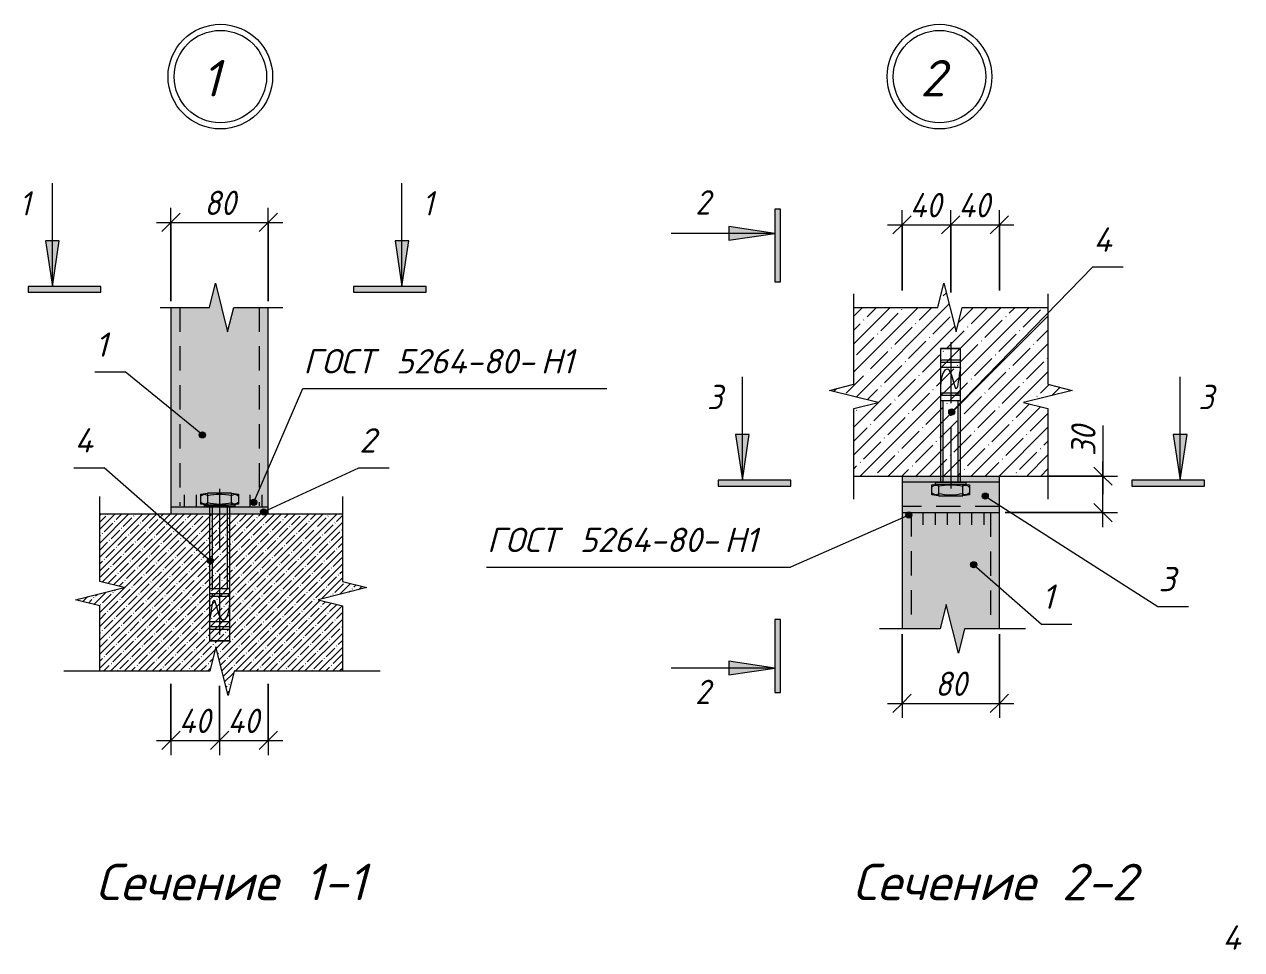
# Model space of a CAD drawing. Header units: millimetres. Extents: x -508 to 38670, y -99 to 8560.
# Drawn here: x 13163 to 14164, y 2425 to 3186 of the extents above; entities that cross this region are included whole.
import ezdxf

# ---------------------------------------------------------------- set-up
doc = ezdxf.new("R2010")
doc.units = ezdxf.units.MM
doc.linetypes.add('200_ШТРИХ_ш1п0_6_', pattern=[32, 20, -12])
doc.linetypes.add('50_200_ШТРИХ_1Т_ш5_п1_п1_', pattern=[70, 50, -10, 0, -10])
for name, color, linetype, lineweight in [('A-ANNO-DIMS', 7, 'Continuous', 9), ('A-ANNO-DIMS-10', 7, 'Continuous', 9), ('A-ANNO-NOTE', 7, 'Continuous', 9), ('A-DETL', 7, 'Continuous', 9), ('A-DETL-1', 7, 'Continuous', 5), ('A-DETL-2', 7, '200_ШТРИХ_ш1п0_6_', 5), ('A-DETL-3', 7, 'Continuous', 20), ('A-DETL-4', 7, '50_200_ШТРИХ_1Т_ш5_п1_п1_', 5), ('A-DETL-GENF', 7, 'Continuous', 9), ('A-DETL-GENF-1', 7, 'Continuous', 5), ('G-ANNO-TEXT', 7, 'Continuous', 9)]:
    doc.layers.add(name, color=color, linetype=linetype, lineweight=lineweight)
doc.layers.add('A-DETL-GENF-2', color=7, linetype='Continuous', lineweight=9, true_color=0xffffff)
doc.styles.add('ISOCPEUR_B_I', font='', dxfattribs={"height": 30})
doc.styles.add('ISOCPEUR_I_2', font='isocpeui.ttf', dxfattribs={"width": 0.9, "height": 20})
doc.styles.add('ISOCPEUR_I_4', font='isocpeui.ttf', dxfattribs={"height": 20})
doc.styles.get('ISOCPEUR_B_I').set_extended_font_data('ISOCPEUR', italic=True, bold=True)
doc.dimstyles.new('ISO-2_0_0_9К_СРЕДНИЙ_1', dxfattribs={"dimscale": 304.8, "dimtxt": 19.919624, "dimasz": 0.049213, "dimexe": 0.03937, "dimexo": 0, "dimgap": 0, "dimtad": 1, "dimdec": 0, "dimzin": 0, "dimdsep": 46, "dimtxsty": 'ISOCPEUR_I_2', "dimblk1": 'OBLIQUE', "dimblk2": 'OBLIQUE', "dimsah": 1, "dimcen": 0.09, "dimdle": 0.03937, "dimazin": 0, "dimtfac": 1, "dimtdec": 4, "dimtix": 1, "dimtmove": 0, "dimatfit": 3, "dimfxl": 1, "dimtvp": 1, "dimtolj": 1, "dimtzin": 0, "dimarcsym": 2})
doc.dimstyles.new('ISO-2_0_0_9К_СРЕДНИЙ_2', dxfattribs={"dimscale": 304.8, "dimtxt": 19.919624, "dimasz": 0.049213, "dimexe": 0.03937, "dimexo": 0, "dimgap": 0, "dimtad": 1, "dimdec": 0, "dimzin": 0, "dimdsep": 46, "dimtxsty": 'ISOCPEUR_I_2', "dimblk1": 'OBLIQUE', "dimblk2": 'OBLIQUE', "dimsah": 1, "dimcen": 0.09, "dimdle": 0.03937, "dimazin": 0, "dimtfac": 1, "dimtdec": 4, "dimtix": 1, "dimtmove": 1, "dimatfit": 3, "dimfxl": 1, "dimtvp": 1, "dimtolj": 1, "dimtzin": 0, "dimarcsym": 2})

# ---------------------------------------------------------------- blocks, each defined once
blk = doc.blocks.new('DET_Линия разрыва - Линия разрыва-17294160-АР1_Фахверк_Швеллер 80_Узлы_верх и низ развернуты_2 эт_')
at = {"layer": 'A-DETL-GENF'}
for p, q in [((-5, 20), (-10, 0)), ((5, -20), (-5, 20)), ((-10, 0), (-63.7, 0)), ((10, 0), (5, -20)), ((80, 0), (10, 0))]:
    blk.add_line(p, q, dxfattribs=at)
blk = doc.blocks.new('DET_Линия разрыва - Линия разрыва-V16-АР1_Фахверк_Швеллер 80_Узлы_верх и низ развернуты_2 эт_')
at = {"layer": 'A-DETL-GENF'}
for p, q in [((-5, 20), (-10, 0)), ((5, -20), (-5, 20)), ((-10, 0), (-80, 0)), ((10, 0), (5, -20)), ((63.7, 0), (10, 0))]:
    blk.add_line(p, q, dxfattribs=at)
blk = doc.blocks.new('DET_Линия разрыва - Линия разрыва-17294161-АР1_Фахверк_Швеллер 80_Узлы_верх и низ развернуты_2 эт_')
at = {"layer": 'A-DETL-GENF'}
for p, q in [((-5, 20), (-10, 0)), ((5, -20), (-5, 20)), ((-10, 0), (-130, 0)), ((10, 0), (5, -20)), ((130, 0), (10, 0))]:
    blk.add_line(p, q, dxfattribs=at)
blk = doc.blocks.new('DET_Линия разрыва - Линия разрыва-17294162-АР1_Фахверк_Швеллер 80_Узлы_верх и низ развернуты_2 эт_')
at = {"layer": 'A-DETL-GENF'}
for p, q in [((-5, 20), (-10, 0)), ((5, -20), (-5, 20)), ((-10, 0), (-60, 0)), ((10, 0), (5, -20)), ((60, 0), (10, 0))]:
    blk.add_line(p, q, dxfattribs=at)
blk = doc.blocks.new('DET_Линия разрыва - Линия разрыва-30593285-АР1_Фахверк_Швеллер 80_Узлы_верх и низ развернуты_2 эт_')
at = {"layer": 'A-DETL-GENF'}
for p, q in [((-5, 20), (-10, 0)), ((5, -20), (-5, 20)), ((-10, 0), (-80.5, 0)), ((10, 0), (5, -20)), ((79.2, 0), (10, 0))]:
    blk.add_line(p, q, dxfattribs=at)
blk = doc.blocks.new('DET_Линия разрыва - Линия разрыва-17294159-АР1_Фахверк_Швеллер 80_Узлы_верх и низ развернуты_2 эт_')
at = {"layer": 'A-DETL-GENF'}
for p, q in [((-5, 20), (-10, 0)), ((5, -20), (-5, 20)), ((-10, 0), (-50.5, 0)), ((10, 0), (5, -20)), ((50.5, 0), (10, 0))]:
    blk.add_line(p, q, dxfattribs=at)
blk = doc.blocks.new('DET_Линия разрыва - Линия разрыва-25057235-АР1_Фахверк_Швеллер 80_Узлы_верх и низ развернуты_2 эт_')
at = {"layer": 'A-DETL-GENF'}
for p, q in [((-5, 20), (-10, 0)), ((5, -20), (-5, 20)), ((-10, 0), (-84.3, 0)), ((10, 0), (5, -20)), ((84.3, 0), (10, 0))]:
    blk.add_line(p, q, dxfattribs=at)
blk = doc.blocks.new('DET_Линия разрыва - Линия разрыва-25057236-АР1_Фахверк_Швеллер 80_Узлы_верх и низ развернуты_2 эт_')
at = {"layer": 'A-DETL-GENF'}
for p, q in [((-5, -20), (5, 20)), ((5, 20), (10, 0)), ((-84.3, 0), (-10, 0)), ((-10, 0), (-5, -20)), ((10, 0), (84.3, 0))]:
    blk.add_line(p, q, dxfattribs=at)
blk = doc.blocks.new('DIMBLOCK154-АР1_Фахверк_Швеллер 80_Узлы_верх и низ развернуты_2 эт_')
at = {"layer": 'A-ANNO-DIMS-10'}
for p, q in [((13283.6, 2643.5), (13283.6, 2585.1)), ((13283.6, 2597.1), (13283.6, 2643.5)), ((13323.6, 2642.1), (13323.6, 2585.1)), ((13323.6, 2597.1), (13323.6, 2642.1)), ((13271.6, 2597.1), (13323.6, 2597.1))]:
    blk.add_line(p, q, dxfattribs=at)
at = {"layer": 'A-ANNO-DIMS-10', "lineweight": 20}
for p, q in [((13283.6, 2597.1), (13291.1, 2604.6)), ((13323.6, 2597.1), (13331.1, 2604.6)), ((13283.6, 2597.1), (13276.1, 2589.6)), ((13323.6, 2597.1), (13316.1, 2589.6))]:
    blk.add_line(p, q, dxfattribs=at)
at = {"layer": 'A-ANNO-DIMS-10', "color": 0, "insert": (13290.2, 2623.2), "char_height": 20, "width": 32.178, "attachment_point": 1, "line_spacing_factor": 1.149209, "style": 'ISOCPEUR_I_2'}
blk.add_mtext('40', dxfattribs=at)
blk = doc.blocks.new('_Oblique')
at = {"color": 0, "linetype": 'ByBlock', "lineweight": -2}
blk.add_line((-0.5, -0.5), (0.5, 0.5), dxfattribs=at)
blk = doc.blocks.new('DIMBLOCK155-АР1_Фахверк_Швеллер 80_Узлы_верх и низ развернуты_2 эт_')
at = {"layer": 'A-ANNO-DIMS-10'}
for p, q in [((13323.6, 2642.1), (13323.6, 2585.1)), ((13323.6, 2597.1), (13323.6, 2642.1)), ((13363.6, 2643.5), (13363.6, 2585.1)), ((13363.6, 2597.1), (13363.6, 2643.5)), ((13323.6, 2597.1), (13375.6, 2597.1))]:
    blk.add_line(p, q, dxfattribs=at)
at = {"layer": 'A-ANNO-DIMS-10', "lineweight": 20}
for p, q in [((13323.6, 2597.1), (13331.1, 2604.6)), ((13363.6, 2597.1), (13371.1, 2604.6)), ((13323.6, 2597.1), (13316.1, 2589.6)), ((13363.6, 2597.1), (13356.1, 2589.6))]:
    blk.add_line(p, q, dxfattribs=at)
at = {"layer": 'A-ANNO-DIMS-10', "color": 0, "insert": (13330.2, 2623.2), "char_height": 20, "width": 32.178, "attachment_point": 1, "line_spacing_factor": 1.149209, "style": 'ISOCPEUR_I_2'}
blk.add_mtext('40', dxfattribs=at)
blk = doc.blocks.new('DIMBLOCK156-АР1_Фахверк_Швеллер 80_Узлы_верх и низ развернуты_2 эт_')
at = {"layer": 'A-ANNO-DIMS-10'}
for p, q in [((13884.6, 2684.5), (13884.6, 2615.6)), ((13884.6, 2627.6), (13884.6, 2684.5)), ((13964.6, 2684.5), (13964.6, 2615.6)), ((13964.6, 2627.6), (13964.6, 2684.5)), ((13872.6, 2627.6), (13976.6, 2627.6))]:
    blk.add_line(p, q, dxfattribs=at)
at = {"layer": 'A-ANNO-DIMS-10', "lineweight": 20}
for p, q in [((13884.6, 2627.6), (13892.1, 2635.1)), ((13964.6, 2627.6), (13972.1, 2635.1)), ((13884.6, 2627.6), (13877.1, 2620.1)), ((13964.6, 2627.6), (13957.1, 2620.1))]:
    blk.add_line(p, q, dxfattribs=at)
at = {"layer": 'A-ANNO-DIMS-10', "color": 0, "insert": (13911.9, 2653.7), "char_height": 20, "width": 30.339, "attachment_point": 1, "line_spacing_factor": 1.149209, "style": 'ISOCPEUR_I_2'}
blk.add_mtext('80', dxfattribs=at)
blk = doc.blocks.new('DIMBLOCK157-АР1_Фахверк_Швеллер 80_Узлы_верх и низ развернуты_2 эт_')
at = {"layer": 'A-ANNO-DIMS-10'}
for p, q in [((14049.8, 2856), (14049.8, 2830.8)), ((14049.8, 2830.8), (14049.8, 2799.3)), ((14049.8, 2772.3), (14049.8, 2826.3)), ((14003.8, 2814.3), (14061.8, 2814.3)), ((14049.8, 2814.3), (14003.8, 2814.3)), ((13969.5, 2784.3), (14061.8, 2784.3)), ((14049.8, 2784.3), (13969.5, 2784.3))]:
    blk.add_line(p, q, dxfattribs=at)
at = {"layer": 'A-ANNO-DIMS-10', "lineweight": 20}
for p, q in [((14049.8, 2814.3), (14042.3, 2821.8)), ((14049.8, 2814.3), (14057.3, 2806.8)), ((14049.8, 2784.3), (14042.3, 2791.8)), ((14049.8, 2784.3), (14057.3, 2776.8))]:
    blk.add_line(p, q, dxfattribs=at)
at = {"layer": 'A-ANNO-DIMS-10', "color": 0, "insert": (14023.7, 2830.8), "char_height": 20, "width": 30.339, "attachment_point": 1, "rotation": 90, "line_spacing_factor": 1.149209, "style": 'ISOCPEUR_I_2'}
blk.add_mtext('30', dxfattribs=at)
blk = doc.blocks.new('DIMBLOCK166-АР1_Фахверк_Швеллер 80_Узлы_верх и низ развернуты_2 эт_')
at = {"layer": 'A-ANNO-DIMS-10'}
for p, q in [((13283.6, 2958.2), (13283.6, 3034.8)), ((13363.6, 2958.2), (13363.6, 3034.8)), ((13271.6, 3022.8), (13375.6, 3022.8)), ((13283.6, 3022.8), (13283.6, 2958.2)), ((13363.6, 3022.8), (13363.6, 2958.2))]:
    blk.add_line(p, q, dxfattribs=at)
at = {"layer": 'A-ANNO-DIMS-10', "lineweight": 20}
for p, q in [((13283.6, 3022.8), (13276.1, 3015.3)), ((13283.6, 3022.8), (13291.1, 3030.3)), ((13363.6, 3022.8), (13356.1, 3015.3)), ((13363.6, 3022.8), (13371.1, 3030.3))]:
    blk.add_line(p, q, dxfattribs=at)
at = {"layer": 'A-ANNO-DIMS-10', "color": 0, "insert": (13311, 3048.9), "char_height": 20, "width": 30.339, "attachment_point": 1, "line_spacing_factor": 1.149209, "style": 'ISOCPEUR_I_2'}
blk.add_mtext('80', dxfattribs=at)
blk = doc.blocks.new('DIMBLOCK167-АР1_Фахверк_Швеллер 80_Узлы_верх и низ развернуты_2 эт_')
at = {"layer": 'A-ANNO-DIMS-10'}
for p, q in [((13884.6, 2966.9), (13884.6, 3032.8)), ((13924.6, 2965.3), (13924.6, 3032.8)), ((13872.6, 3020.8), (13924.6, 3020.8)), ((13884.6, 3020.8), (13884.6, 2966.9)), ((13924.6, 3020.8), (13924.6, 2965.3))]:
    blk.add_line(p, q, dxfattribs=at)
at = {"layer": 'A-ANNO-DIMS-10', "lineweight": 20}
for p, q in [((13884.6, 3020.8), (13892.1, 3028.3)), ((13924.6, 3020.8), (13932.1, 3028.3)), ((13884.6, 3020.8), (13877.1, 3013.3)), ((13924.6, 3020.8), (13917.1, 3013.3))]:
    blk.add_line(p, q, dxfattribs=at)
at = {"layer": 'A-ANNO-DIMS-10', "color": 0, "insert": (13891.1, 3047), "char_height": 20, "width": 32.178, "attachment_point": 1, "line_spacing_factor": 1.149209, "style": 'ISOCPEUR_I_2'}
blk.add_mtext('40', dxfattribs=at)
blk = doc.blocks.new('DIMBLOCK168-АР1_Фахверк_Швеллер 80_Узлы_верх и низ развернуты_2 эт_')
at = {"layer": 'A-ANNO-DIMS-10'}
for p, q in [((13924.6, 2965.3), (13924.6, 3032.8)), ((13964.6, 2966.9), (13964.6, 3032.8)), ((13924.6, 3020.8), (13976.6, 3020.8)), ((13924.6, 3020.8), (13924.6, 2965.3)), ((13964.6, 3020.8), (13964.6, 2966.9))]:
    blk.add_line(p, q, dxfattribs=at)
at = {"layer": 'A-ANNO-DIMS-10', "lineweight": 20}
for p, q in [((13924.6, 3020.8), (13932.1, 3028.3)), ((13964.6, 3020.8), (13972.1, 3028.3)), ((13924.6, 3020.8), (13917.1, 3013.3)), ((13964.6, 3020.8), (13957.1, 3013.3))]:
    blk.add_line(p, q, dxfattribs=at)
at = {"layer": 'A-ANNO-DIMS-10', "color": 0, "insert": (13931.1, 3047), "char_height": 20, "width": 32.178, "attachment_point": 1, "line_spacing_factor": 1.149209, "style": 'ISOCPEUR_I_2'}
blk.add_mtext('40', dxfattribs=at)
blk = doc.blocks.new('_AT__Текстовая выноска 2_0 - _AT__Текстовая выноска 2_0-25640969-АР1_Фахверк_Швеллер 80_Узлы_верх и низ развернуты_2 эт_')
at = {"layer": 'A-ANNO-NOTE'}
blk.add_line((0, 0), (25, 0), dxfattribs=at)
blk = doc.blocks.new('_AT__Текстовая выноска 2_0 - _AT__Текстовая выноска 2_0-25640942-АР1_Фахверк_Швеллер 80_Узлы_верх и низ развернуты_2 эт_')
at = {"layer": 'A-ANNO-NOTE'}
blk.add_line((0, 0), (2.5, 0), dxfattribs=at)

msp = doc.modelspace()

# ---------------------------------------------------------------- hatches: boundary and pattern name
at = {"layer": 'A-ANNO-NOTE'}
h = msp.add_hatch(color=256, dxfattribs=at)
edge = h.paths.add_edge_path(flags=0)
edge.add_arc((13925.5, 2867.1), 2.5, 0, 360)
h = msp.add_hatch(color=256, dxfattribs=at)
edge = h.paths.add_edge_path(flags=0)
edge.add_arc((13309.4, 2848.2), 2.5, 0, 360)
h = msp.add_hatch(color=256, dxfattribs=at)
edge = h.paths.add_edge_path(flags=0)
edge.add_arc((13351.6, 2792.8), 2.5, 0, 360)
h = msp.add_hatch(color=256, dxfattribs=at)
edge = h.paths.add_edge_path(flags=0)
edge.add_arc((13953, 2797.9), 2.5, 0, 360)
h = msp.add_hatch(color=256, dxfattribs=at)
edge = h.paths.add_edge_path(flags=0)
edge.add_arc((13359.8, 2784.9), 2.5, 0, 360)
h = msp.add_hatch(color=256, dxfattribs=at)
edge = h.paths.add_edge_path(flags=0)
edge.add_arc((13890.2, 2782.3), 2.5, 0, 360)
h = msp.add_hatch(color=256, dxfattribs=at)
edge = h.paths.add_edge_path(flags=0)
edge.add_arc((13315.9, 2744.7), 2.5, 0, 360)
h = msp.add_hatch(color=256, dxfattribs=at)
edge = h.paths.add_edge_path(flags=0)
edge.add_arc((13943.5, 2741.5), 2.5, 0, 360)
at = {"layer": 'A-DETL-GENF'}
for points in [[(13784.6, 2974), (13784.6, 3033.8), (13779.9, 3033.8), (13779.9, 2974)], [(13742.2, 3008.2), (13779.9, 3013.8), (13742.2, 3019.5)], [(13186.1, 2970.1), (13191.7, 3007.8), (13180.4, 3007.8)], [(13473.5, 2970.1), (13479.1, 3007.8), (13467.8, 3007.8)], [(13191.7, 2965.4), (13226, 2965.4), (13226, 2970.1), (13166.1, 2970.1), (13166.1, 2965.4), (13186.8, 2965.4)], [(13473.5, 2965.4), (13493.5, 2965.4), (13493.5, 2970.1), (13433.6, 2970.1), (13433.6, 2965.4), (13467.8, 2965.4)], [(13753.4, 2810.9), (13759, 2848.6), (13747.7, 2848.6), (13752.9, 2814.3)], [(14113.2, 2810.9), (14118.9, 2848.6), (14107.6, 2848.6), (14112.7, 2814.3)], [(13754.1, 2806.2), (13793.2, 2806.2), (13793.2, 2810.9), (13733.4, 2810.9), (13733.4, 2806.2), (13753.4, 2806.2)], [(14107.6, 2806.2), (14133.2, 2806.2), (14133.2, 2810.9), (14073.4, 2810.9), (14073.4, 2806.2)], [(13784.6, 2636.6), (13784.6, 2696.4), (13779.9, 2696.4), (13779.9, 2636.6)], [(13742.2, 2650.9), (13779.9, 2656.6), (13742.2, 2662.2), (13742.2, 2656.6)]]:
    msp.add_hatch(color=256, dxfattribs=at).paths.add_polyline_path(points, flags=0)
at = {"layer": 'A-DETL-GENF-1'}
h = msp.add_hatch(dxfattribs=at)
h.set_pattern_fill('FP_10', color=256, style=0, pattern_type=2)
h.set_pattern_definition([(45, (10602.626, 0), (-11.404925, 11.404925), []), (45, (10614.031, 0), (-11.404925, 11.404925), [20.161, -4.032, 0.335, -3.697])])
h.paths.add_polyline_path([(13844.9, 2814.3), (14004.6, 2814.3), (14004.6, 2869.8), (13984.6, 2874.8), (14024.6, 2884.8), (14004.6, 2889.8), (14004.6, 2953), (13934.1, 2953), (13929.1, 2933), (13919.1, 2973), (13914.1, 2953), (13844.9, 2953), (13844.9, 2889.8), (13824.9, 2884.8), (13864.9, 2874.8), (13844.9, 2869.8)], flags=0)
h = msp.add_hatch(dxfattribs=at)
h.set_pattern_fill('FP_13', color=256, style=0, pattern_type=2)
h.set_pattern_definition([(45, (10602.626, 0), (-5.702816, 5.702816), []), (45, (10608.328, 0), (-5.702816, 5.702816), [10.081, -2.016, 0.335, -1.681])])
h.paths.add_polyline_path([(13330.5, 2634), (13335.5, 2654), (13424.5, 2654), (13424.5, 2707.7), (13404.5, 2712.7), (13444.5, 2722.7), (13424.5, 2727.7), (13424.5, 2783), (13225, 2783), (13225, 2727.7), (13245, 2722.7), (13205, 2712.7), (13225, 2707.7), (13225, 2654), (13315.5, 2654), (13320.5, 2674), (13325.5, 2654)], flags=0)
at = {"layer": 'A-DETL-GENF-2'}
for points in [[(13363.6, 2789), (13363.6, 2953), (13335.2, 2953), (13330.2, 2933), (13320.2, 2973), (13315.2, 2953), (13283.6, 2953), (13283.6, 2789), (13335.2, 2789)], [(13964.6, 2784.3), (13964.6, 2814.3), (13884.6, 2814.3), (13884.6, 2784.3)], [(13363.6, 2783), (13363.6, 2789), (13283.6, 2789), (13283.6, 2783)], [(13931, 2668.8), (13936, 2688.8), (13964.6, 2688.8), (13964.6, 2784.3), (13884.6, 2784.3), (13884.6, 2688.8), (13916, 2688.8), (13921, 2708.8), (13926, 2688.8)]]:
    msp.add_hatch(color=256, dxfattribs=at).paths.add_polyline_path(points, flags=0)

# ---------------------------------------------------------------- linework, layer by layer
at = {"layer": 'A-ANNO-NOTE'}
for p, q in [((13925.5, 2867.1), (14041.4, 2986.2)), ((13309.4, 2848.2), (13246, 2899.9)), ((13351.6, 2792.8), (13392, 2886.2)), ((13315.9, 2744.7), (13228.8, 2821.2)), ((13359.8, 2784.9), (13438, 2821.2)), ((13953, 2797.9), (14095, 2707.2)), ((13890.2, 2782.3), (13793, 2739.4)), ((13943.5, 2741.5), (13999.2, 2692.7))]:
    msp.add_line(p, q, dxfattribs=at)
for centre in [(13925.5, 2867.1), (13309.4, 2848.2), (13351.6, 2792.8), (13953, 2797.9), (13359.8, 2784.9), (13890.2, 2782.3), (13315.9, 2744.7), (13943.5, 2741.5)]:
    msp.add_circle(centre, 2.5, dxfattribs=at)
at = {"layer": 'A-DETL'}
for p, q in [((13283.6, 2953), (13283.6, 2789)), ((13363.6, 2789), (13363.6, 2953)), ((13884.6, 2814.3), (13884.6, 2784.3)), ((13964.6, 2784.3), (13964.6, 2814.3)), ((13964.6, 2809.3), (13884.6, 2809.3)), ((13283.6, 2789), (13283.6, 2783)), ((13283.6, 2789), (13363.6, 2789)), ((13363.6, 2783), (13363.6, 2789)), ((13884.6, 2784.3), (13884.6, 2688.8)), ((13884.6, 2784.3), (13964.6, 2784.3)), ((13964.6, 2688.8), (13964.6, 2784.3))]:
    msp.add_line(p, q, dxfattribs=at)
for centre, radius in [((13324.2, 3142.6), 43), ((13915.4, 3142.6), 43), ((13324.2, 3142.6), 38), ((13915.4, 3142.6), 38)]:
    msp.add_circle(centre, radius, dxfattribs=at)
at = {"layer": 'A-DETL-1'}
for p, q in [((13186.1, 2970.1), (13186.1, 3055.1)), ((13473.5, 2970.1), (13473.5, 3055.1)), ((13779.9, 3033.8), (13779.9, 3013.8)), ((13784.6, 3033.8), (13779.9, 3033.8)), ((13784.6, 2974), (13784.6, 3033.8)), ((13779.9, 3013.8), (13694.9, 3013.8)), ((13742.2, 3019.5), (13742.2, 3008.2)), ((13779.9, 3013.8), (13742.2, 3019.5)), ((13742.2, 3008.2), (13779.9, 3013.8)), ((13779.9, 3013.8), (13779.9, 2974)), ((13180.4, 3007.8), (13186.1, 2970.1)), ((13191.7, 3007.8), (13180.4, 3007.8)), ((13186.1, 2970.1), (13191.7, 3007.8)), ((13479.1, 3007.8), (13467.8, 3007.8)), ((13467.8, 3007.8), (13473.5, 2970.1)), ((13473.5, 2970.1), (13479.1, 3007.8)), ((13779.9, 2974), (13784.6, 2974)), ((13166.1, 2970.1), (13166.1, 2965.4)), ((13186.1, 2970.1), (13166.1, 2970.1)), ((13166.1, 2965.4), (13226, 2965.4)), ((13226, 2970.1), (13186.1, 2970.1)), ((13226, 2965.4), (13226, 2970.1)), ((13473.5, 2970.1), (13433.6, 2970.1)), ((13433.6, 2970.1), (13433.6, 2965.4)), ((13433.6, 2965.4), (13493.5, 2965.4)), ((13493.5, 2970.1), (13473.5, 2970.1)), ((13493.5, 2965.4), (13493.5, 2970.1)), ((13916.3, 2919.3), (13932.8, 2919.3)), ((13932.8, 2919.3), (13916.3, 2919.3)), ((13916.3, 2919.3), (13916.3, 2809.3)), ((13924.6, 2919.3), (13924.6, 2909.7)), ((13932.8, 2809.3), (13932.8, 2919.3)), ((13932.8, 2907.6), (13916.3, 2907.6)), ((13932.8, 2903.5), (13916.3, 2903.5)), ((13931.8, 2909.7), (13917.3, 2909.7)), ((13753.4, 2810.9), (13753.4, 2895.9)), ((14113.2, 2810.9), (14113.2, 2895.9)), ((13932.8, 2882.5), (13916.3, 2882.5)), ((13930.7, 2880.5), (13930.7, 2882.5)), ((13930.8, 2880.5), (13930.8, 2882.5)), ((13932.8, 2880.5), (13916.3, 2880.5)), ((13932.8, 2876.3), (13916.3, 2876.3)), ((13918.4, 2809.3), (13918.4, 2876.3)), ((13930.7, 2809.3), (13930.7, 2876.3)), ((13747.7, 2848.6), (13753.4, 2810.9)), ((13759, 2848.6), (13747.7, 2848.6)), ((13753.4, 2810.9), (13759, 2848.6)), ((14118.9, 2848.6), (14107.6, 2848.6)), ((14107.6, 2848.6), (14113.2, 2810.9)), ((14113.2, 2810.9), (14118.9, 2848.6)), ((13733.4, 2810.9), (13733.4, 2806.2)), ((13753.4, 2810.9), (13733.4, 2810.9)), ((13733.4, 2806.2), (13793.2, 2806.2)), ((13793.2, 2810.9), (13753.4, 2810.9)), ((13793.2, 2806.2), (13793.2, 2810.9)), ((13909.1, 2807.1), (13914.6, 2807.8)), ((13909.1, 2798.9), (13909.1, 2807.1)), ((13911.9, 2809.3), (13911.9, 2807.8)), ((13911.9, 2809.3), (13937.2, 2809.3)), ((13911.9, 2807.8), (13937.2, 2807.8)), ((13914.6, 2807.8), (13914.6, 2798.1)), ((13914.6, 2807.8), (13934.5, 2807.8)), ((13930.1, 2809.3), (13928.1, 2809.3)), ((13934.5, 2798.1), (13934.5, 2807.8)), ((13934.5, 2807.8), (13940, 2807.1)), ((13937.2, 2807.8), (13937.2, 2809.3)), ((13940, 2807.1), (13940, 2798.9)), ((14113.2, 2810.9), (14073.4, 2810.9)), ((14073.4, 2810.9), (14073.4, 2806.2)), ((14073.4, 2806.2), (14133.2, 2806.2)), ((14133.2, 2810.9), (14113.2, 2810.9)), ((14133.2, 2806.2), (14133.2, 2810.9)), ((13308.2, 2799.4), (13313.7, 2800.2)), ((13308.2, 2791.2), (13308.2, 2799.4)), ((13333.5, 2800.2), (13313.7, 2800.2)), ((13313.7, 2800.2), (13313.7, 2790.4)), ((13333.5, 2800.2), (13339, 2799.4)), ((13333.5, 2790.4), (13333.5, 2800.2)), ((13339, 2799.4), (13339, 2791.2)), ((13914.6, 2798.1), (13909.1, 2798.9)), ((13914.6, 2798.1), (13934.5, 2798.1)), ((13940, 2798.9), (13934.5, 2798.1)), ((13313.7, 2790.4), (13308.2, 2791.2)), ((13336.3, 2790.4), (13310.9, 2790.4)), ((13310.9, 2790.4), (13310.9, 2789)), ((13336.3, 2789), (13310.9, 2789)), ((13333.5, 2790.4), (13313.7, 2790.4)), ((13315.4, 2789), (13315.4, 2679)), ((13317.5, 2789), (13317.5, 2722)), ((13318.1, 2789), (13320.1, 2789)), ((13326.4, 2789), (13333.4, 2789)), ((13329.8, 2789), (13329.8, 2722)), ((13331.9, 2679), (13331.9, 2789)), ((13339, 2791.2), (13333.5, 2790.4)), ((13336.3, 2789), (13336.3, 2790.4)), ((13315.4, 2722), (13331.9, 2722)), ((13315.4, 2717.8), (13331.9, 2717.8)), ((13315.4, 2715.8), (13331.9, 2715.8)), ((13317.4, 2717.8), (13317.4, 2715.8)), ((13317.5, 2717.8), (13317.5, 2715.8)), ((13315.4, 2694.8), (13331.9, 2694.8)), ((13784.6, 2696.4), (13779.9, 2696.4)), ((13779.9, 2696.4), (13779.9, 2656.6)), ((13784.6, 2636.6), (13784.6, 2696.4)), ((13315.4, 2690.7), (13331.9, 2690.7)), ((13316.3, 2688.6), (13330.9, 2688.6)), ((13331.9, 2679), (13315.4, 2679)), ((13315.4, 2679), (13331.9, 2679)), ((13779.9, 2656.6), (13742.2, 2662.2)), ((13742.2, 2662.2), (13742.2, 2650.9)), ((13779.9, 2656.6), (13694.9, 2656.6)), ((13742.2, 2650.9), (13779.9, 2656.6)), ((13779.9, 2656.6), (13779.9, 2636.6)), ((13779.9, 2636.6), (13784.6, 2636.6))]:
    msp.add_line(p, q, dxfattribs=at)
for centre, radius, start, end in [((13917.5, 2908.3), 1.38, 98.7234, 149.1005), ((13931.6, 2908.3), 1.38, 30.8995, 81.2766), ((13912.3, 2802.5), 4.23, 56.0803, 137.7236), ((13924.6, 2764.1), 42.8, 76.6145, 103.3855), ((13936.8, 2802.5), 4.23, 42.2764, 123.9197), ((13311.3, 2794.9), 4.23, 56.0803, 137.7236), ((13311.3, 2795.8), 4.23, 222.2764, 303.9197), ((13323.6, 2756.5), 42.8, 76.6145, 103.3855), ((13323.6, 2834.2), 42.8, 256.6145, 283.3855), ((13335.9, 2794.9), 4.23, 42.2764, 123.9197), ((13335.9, 2795.8), 4.23, 236.0803, 317.7236), ((13912.3, 2803.4), 4.23, 222.2764, 303.9197), ((13924.6, 2841.8), 42.8, 256.6145, 283.3855), ((13936.8, 2803.4), 4.23, 236.0803, 317.7236), ((13316.5, 2689.9), 1.38, 210.8995, 261.2766), ((13330.7, 2689.9), 1.38, 278.7234, 329.1005)]:
    msp.add_arc(centre, radius, start, end, dxfattribs=at)
for points in [[(13932.8, 2903.5), (13931.6, 2898.8), (13929.2, 2873.3), (13925.4, 2910.8), (13916.3, 2898.8), (13916.3, 2887.8)], [(13315.4, 2694.8), (13316.5, 2699.5), (13319, 2725), (13322.8, 2687.5), (13331.9, 2699.5), (13331.9, 2710.5)]]:
    msp.add_open_spline(points, degree=3, knots=[3.947128, 3.947128, 3.947128, 3.947128, 10.095996, 20.129437, 28.583816, 28.583816, 28.583816, 28.583816], dxfattribs=at)
at = {"layer": 'A-DETL-2'}
for p, q in [((13291, 2953), (13291, 2789.8)), ((13356.2, 2953), (13356.2, 2789.8)), ((13294.6, 2789), (13294.6, 2799)), ((13304.6, 2789), (13304.6, 2799)), ((13321.6, 2800.2), (13321.6, 2799.3)), ((13348.6, 2789), (13348.6, 2799)), ((13358.6, 2789), (13358.6, 2799)), ((13310.9, 2790.4), (13336.3, 2790.4)), ((13964.6, 2789.3), (13884.6, 2789.3)), ((13892, 2784.6), (13892, 2689.6)), ((13902.1, 2774.3), (13902.1, 2784.3)), ((13912.1, 2774.3), (13912.1, 2784.3)), ((13922.1, 2774.3), (13922.1, 2784.3)), ((13932.1, 2774.3), (13932.1, 2784.3)), ((13942.1, 2774.3), (13942.1, 2784.3)), ((13952.1, 2774.3), (13952.1, 2784.3)), ((13957.2, 2784.3), (13957.2, 2689.6))]:
    msp.add_line(p, q, dxfattribs=at)
at = {"layer": 'A-DETL-3'}
for p, q in [((13844.9, 2814.3), (14004.6, 2814.3)), ((13424.5, 2783), (13225, 2783))]:
    msp.add_line(p, q, dxfattribs=at)
at = {"layer": 'A-DETL-4'}
for p, q in [((13924.6, 2924.3), (13924.6, 2794.3)), ((13323.6, 2804), (13323.6, 2674))]:
    msp.add_line(p, q, dxfattribs=at)

# ---------------------------------------------------------------- block references
at = {"layer": 'A-ANNO-NOTE', "xscale": 10, "yscale": 10, "zscale": 10}
for name, p in [('_AT__Текстовая выноска 2_0 - _AT__Текстовая выноска 2_0-25640942-АР1_Фахверк_Швеллер 80_Узлы_верх и низ развернуты_2 эт_', (14041.4, 2986.2)), ('_AT__Текстовая выноска 2_0 - _AT__Текстовая выноска 2_0-25640942-АР1_Фахверк_Швеллер 80_Узлы_верх и низ развернуты_2 эт_', (13221, 2899.9)), ('_AT__Текстовая выноска 2_0 - _AT__Текстовая выноска 2_0-25640969-АР1_Фахверк_Швеллер 80_Узлы_верх и низ развернуты_2 эт_', (13392, 2886.2)), ('_AT__Текстовая выноска 2_0 - _AT__Текстовая выноска 2_0-25640942-АР1_Фахверк_Швеллер 80_Узлы_верх и низ развернуты_2 эт_', (13203.8, 2821.2)), ('_AT__Текстовая выноска 2_0 - _AT__Текстовая выноска 2_0-25640942-АР1_Фахверк_Швеллер 80_Узлы_верх и низ развернуты_2 эт_', (13438, 2821.2)), ('_AT__Текстовая выноска 2_0 - _AT__Текстовая выноска 2_0-25640969-АР1_Фахверк_Швеллер 80_Узлы_верх и низ развернуты_2 эт_', (13543, 2739.4)), ('_AT__Текстовая выноска 2_0 - _AT__Текстовая выноска 2_0-25640942-АР1_Фахверк_Швеллер 80_Узлы_верх и низ развернуты_2 эт_', (14095, 2707.2)), ('_AT__Текстовая выноска 2_0 - _AT__Текстовая выноска 2_0-25640942-АР1_Фахверк_Швеллер 80_Узлы_верх и низ развернуты_2 эт_', (13999.2, 2692.7))]:
    msp.add_blockref(name, p, dxfattribs=at)
at = {"layer": 'A-DETL-GENF'}
for name, p, rotation in [('DET_Линия разрыва - Линия разрыва-17294159-АР1_Фахверк_Швеллер 80_Узлы_верх и низ развернуты_2 эт_', (13325.2, 2953), 180), ('DET_Линия разрыва - Линия разрыва-30593285-АР1_Фахверк_Швеллер 80_Узлы_верх и низ развернуты_2 эт_', (13924.1, 2953), 180), ('DET_Линия разрыва - Линия разрыва-25057236-АР1_Фахверк_Швеллер 80_Узлы_верх и низ развернуты_2 эт_', (13844.9, 2879.8), 90.0000000000001), ('DET_Линия разрыва - Линия разрыва-25057235-АР1_Фахверк_Швеллер 80_Узлы_верх и низ развернуты_2 эт_', (14004.6, 2879.8), 89.9999999999999), ('DET_Линия разрыва - Линия разрыва-V16-АР1_Фахверк_Швеллер 80_Узлы_верх и низ развернуты_2 эт_', (13225, 2717.7), 269.9999999999995), ('DET_Линия разрыва - Линия разрыва-17294160-АР1_Фахверк_Швеллер 80_Узлы_верх и низ развернуты_2 эт_', (13424.5, 2717.7), 89.99999999999991)]:
    msp.add_blockref(name, p, dxfattribs=dict(at, rotation=rotation))
for name, p in [('DET_Линия разрыва - Линия разрыва-17294162-АР1_Фахверк_Швеллер 80_Узлы_верх и низ развернуты_2 эт_', (13926, 2688.8)), ('DET_Линия разрыва - Линия разрыва-17294161-АР1_Фахверк_Швеллер 80_Узлы_верх и низ развернуты_2 эт_', (13325.5, 2654))]:
    msp.add_blockref(name, p, dxfattribs=at)

# ---------------------------------------------------------------- texts
at = {"layer": 'A-ANNO-NOTE', "char_height": 20, "attachment_point": 1, "style": 'ISOCPEUR_I_4'}
for s, insert, width in [('\\fISOCPEUR|b0|i1|c204|p34|;4', (14041.9, 3018.7), 20.844), ('\\fISOCPEUR|b0|i1|c204|p34|;1', (13221.4, 2932.4), 12.827), ('ГОСТ', (13392.4, 2918.7), 76.962), (' 5264-80-', (13455.9, 2918.7), 159.536), ('\\fISOCPEUR|b0|i1|c204|p34|;Н', (13587.5, 2918.7), 20.844), ('\\fISOCPEUR|b0|i1|c204|p34|;1', (13604.7, 2918.7), 12.827), ('\\fISOCPEUR|b0|i1|c204|p34|;4', (13204.3, 2853.7), 20.844), ('\\fISOCPEUR|b0|i1|c204|p34|;2', (13438.4, 2853.7), 17.637), ('ГОСТ', (13543.4, 2771.9), 76.962), (' 5264-80-', (13606.9, 2771.9), 159.536), ('\\fISOCPEUR|b0|i1|c204|p34|;Н', (13738.5, 2771.9), 20.844), ('\\fISOCPEUR|b0|i1|c204|p34|;1', (13755.7, 2771.9), 12.827), ('\\fISOCPEUR|b0|i1|c204|p34|;3', (14095.4, 2739.7), 17.637), ('\\fISOCPEUR|b0|i1|c204|p34|;1', (13999.6, 2725.3), 12.827), ('\\fISOCPEUR|b0|i1|c204|p34|;4', (14147.9, 2445.1), 20.844)]:
    msp.add_mtext(s, dxfattribs=dict(at, insert=insert, width=width))
at = {"layer": 'G-ANNO-TEXT', "attachment_point": 1}
for s, insert, char_height, width, style in [('\\fISOCPEUR|b1|i1|c204|p34|;1', (13309, 3156.3), 30, 19.241, 'ISOCPEUR_B_I'), ('\\fISOCPEUR|b1|i1|c204|p34|;2', (13899.5, 3156.3), 30, 26.456, 'ISOCPEUR_B_I'), ('\\fISOCPEUR|b0|i1|c204|p34|;\\W.9;1', (13159, 3048.5), 20, 11.544, 'ISOCPEUR_I_2'), ('\\fISOCPEUR|b0|i1|c204|p34|;\\W.9;1', (13490.4, 3048.5), 20, 11.544, 'ISOCPEUR_I_2'), ('\\fISOCPEUR|b0|i1|c204|p34|;\\W.9;2', (13714.7, 3049.3), 20, 15.873, 'ISOCPEUR_I_2'), ('\\fISOCPEUR|b0|i1|c204|p34|;\\W.9;3', (13724.4, 2889.3), 20, 15.873, 'ISOCPEUR_I_2'), ('\\fISOCPEUR|b0|i1|c204|p34|;\\W.9;3', (14128.3, 2889.3), 20, 15.873, 'ISOCPEUR_I_2'), ('\\fISOCPEUR|b0|i1|c204|p34|;\\W.9;2', (13714.6, 2647), 20, 15.873, 'ISOCPEUR_I_2'), ('Сечение', (13221.7, 2495.8), 30, 185.19, 'ISOCPEUR_B_I'), (' 1-1', (13374.5, 2495.8), 30, 88.186, 'ISOCPEUR_B_I'), ('Сечение', (13844.1, 2495.8), 30, 185.19, 'ISOCPEUR_B_I'), (' 2-2', (13996.9, 2495.8), 30, 102.616, 'ISOCPEUR_B_I')]:
    msp.add_mtext(s, dxfattribs=dict(at, insert=insert, char_height=char_height, width=width, style=style))

# ---------------------------------------------------------------- dimensions: what is measured, and where the dimension line sits
at = {"layer": 'A-ANNO-DIMS'}
for base, p1, p2, override, picture, middle in [((13363.6, 3022.8), (13283.6, 2958.2), (13363.6, 2958.2), {"dimpost": '<>', "dimfxl": 80}, 'DIMBLOCK166-АР1_Фахверк_Швеллер 80_Узлы_верх и низ развернуты_2 эт_', (13323.6, 3032.8)), ((13924.6, 3020.8), (13884.6, 2966.9), (13924.6, 2965.3), {"dimpost": '<>', "dimfxl": 40.034653}, 'DIMBLOCK167-АР1_Фахверк_Швеллер 80_Узлы_верх и низ развернуты_2 эт_', (13904.6, 3030.8)), ((13964.6, 3020.8), (13924.6, 2965.3), (13964.6, 2966.9), {"dimpost": '<>', "dimfxl": 40.034653}, 'DIMBLOCK168-АР1_Фахверк_Швеллер 80_Узлы_верх и низ развернуты_2 эт_', (13944.6, 3030.8)), ((13964.6, 2627.6), (13884.6, 2684.5), (13964.6, 2684.5), {"dimpost": '<>', "dimfxl": 80}, 'DIMBLOCK156-АР1_Фахверк_Швеллер 80_Узлы_верх и низ развернуты_2 эт_', (13924.6, 2637.6)), ((13323.6, 2597.1), (13283.6, 2643.5), (13323.6, 2642.1), {"dimpost": '<>', "dimfxl": 40.024002}, 'DIMBLOCK154-АР1_Фахверк_Швеллер 80_Узлы_верх и низ развернуты_2 эт_', (13303.6, 2607.1)), ((13363.6, 2597.1), (13323.6, 2642.1), (13363.6, 2643.5), {"dimpost": '<>', "dimfxl": 40.024002}, 'DIMBLOCK155-АР1_Фахверк_Швеллер 80_Узлы_верх и низ развернуты_2 эт_', (13343.6, 2607.1))]:
    dim = msp.add_linear_dim(base=base, p1=p1, p2=p2, dimstyle='ISO-2_0_0_9К_СРЕДНИЙ_1', override=override, dxfattribs=at)
    dim.commit()
    dim.dimension.update_dxf_attribs({"geometry": picture, "text_midpoint": middle})
dim = msp.add_linear_dim(base=(14049.8, 2814.3), p1=(13969.5, 2784.3), p2=(14003.8, 2814.3), angle=90, dimstyle='ISO-2_0_0_9К_СРЕДНИЙ_2', override={"dimpost": '<>', "dimfxl": 45.559441}, dxfattribs=at)
dim.commit()
dim.dimension.update_dxf_attribs({"geometry": 'DIMBLOCK157-АР1_Фахверк_Швеллер 80_Узлы_верх и низ развернуты_2 эт_', "text_midpoint": (14037, 2845.9), "dimtype": 160, "text_rotation": 90})

doc.saveas('drawing.dxf')
